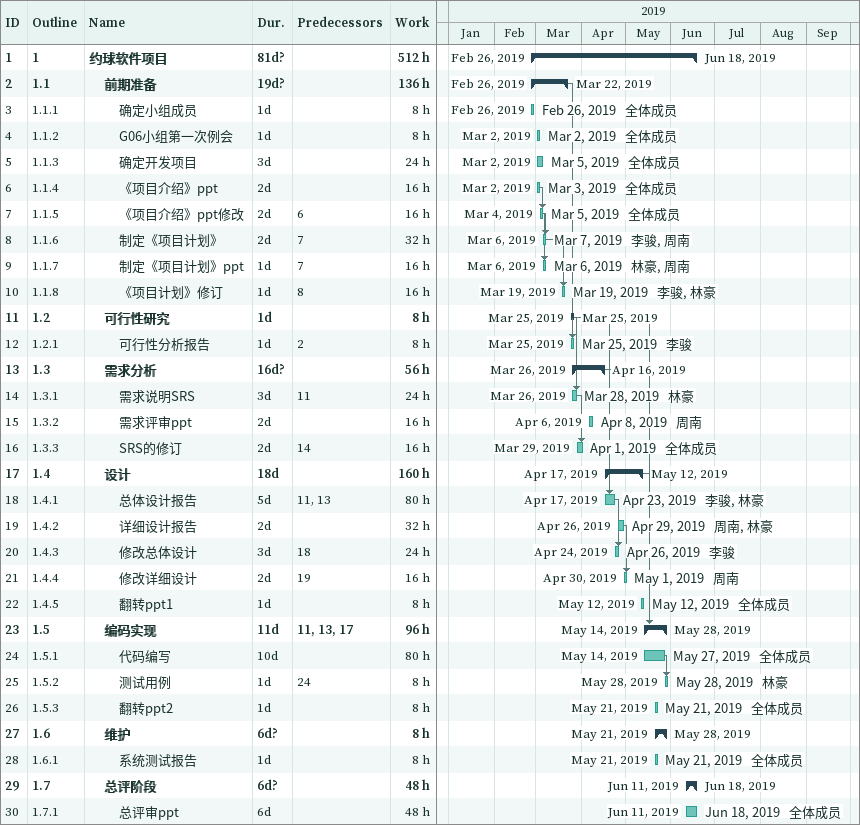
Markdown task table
| ID | WBS | Task | Duration | Start | Finish | Predecessors | Resources | Work (h) |
|---|---|---|---|---|---|---|---|---|
| 1 | 1 | **约球软件项目** | 81d? | 2019-02-26 | 2019-06-18 |  |  | 512 |
| 2 | 1.1 | **前期准备** | 19d? | 2019-02-26 | 2019-03-22 |  |  | 136 |
| 3 | 1.1.1 | 确定小组成员 | 1d | 2019-02-26 | 2019-02-26 |  | 全体成员 | 8 |
| 4 | 1.1.2 | G06小组第一次例会 | 1d | 2019-03-02 | 2019-03-02 |  | 全体成员 | 8 |
| 5 | 1.1.3 | 确定开发项目 | 3d | 2019-03-02 | 2019-03-05 |  | 全体成员 | 24 |
| 6 | 1.1.4 | 《项目介绍》ppt | 2d | 2019-03-02 | 2019-03-03 |  | 全体成员 | 16 |
| 7 | 1.1.5 | 《项目介绍》ppt修改 | 2d | 2019-03-04 | 2019-03-05 | 6 | 全体成员 | 16 |
| 8 | 1.1.6 | 制定《项目计划》 | 2d | 2019-03-06 | 2019-03-07 | 7 | 李骏, 周南 | 32 |
| 9 | 1.1.7 | 制定《项目计划》ppt | 1d | 2019-03-06 | 2019-03-06 | 7 | 林豪, 周南 | 16 |
| 10 | 1.1.8 | 《项目计划》修订 | 1d | 2019-03-19 | 2019-03-19 | 8 | 李骏, 林豪 | 16 |
| 11 | 1.2 | **可行性研究** | 1d | 2019-03-25 | 2019-03-25 |  |  | 8 |
| 12 | 1.2.1 | 可行性分析报告 | 1d | 2019-03-25 | 2019-03-25 | 2 | 李骏 | 8 |
| 13 | 1.3 | **需求分析** | 16d? | 2019-03-26 | 2019-04-16 |  |  | 56 |
| 14 | 1.3.1 | 需求说明SRS | 3d | 2019-03-26 | 2019-03-28 | 11 | 林豪 | 24 |
| 15 | 1.3.2 | 需求评审ppt | 2d | 2019-04-06 | 2019-04-08 |  | 周南 | 16 |
| 16 | 1.3.3 | SRS的修订 | 2d | 2019-03-29 | 2019-04-01 | 14 | 全体成员 | 16 |
| 17 | 1.4 | **设计** | 18d | 2019-04-17 | 2019-05-12 |  |  | 160 |
| 18 | 1.4.1 | 总体设计报告 | 5d | 2019-04-17 | 2019-04-23 | 11, 13 | 李骏, 林豪 | 80 |
| 19 | 1.4.2 | 详细设计报告 | 2d | 2019-04-26 | 2019-04-29 |  | 周南, 林豪 | 32 |
| 20 | 1.4.3 | 修改总体设计 | 3d | 2019-04-24 | 2019-04-26 | 18 | 李骏 | 24 |
| 21 | 1.4.4 | 修改详细设计 | 2d | 2019-04-30 | 2019-05-01 | 19 | 周南 | 16 |
| 22 | 1.4.5 | 翻转ppt1 | 1d | 2019-05-12 | 2019-05-12 |  | 全体成员 | 8 |
| 23 | 1.5 | **编码实现** | 11d | 2019-05-14 | 2019-05-28 | 11, 13, 17 |  | 96 |
| 24 | 1.5.1 | 代码编写 | 10d | 2019-05-14 | 2019-05-27 |  | 全体成员 | 80 |
| 25 | 1.5.2 | 测试用例 | 1d | 2019-05-28 | 2019-05-28 | 24 | 林豪 | 8 |
| 26 | 1.5.3 | 翻转ppt2 | 1d | 2019-05-21 | 2019-05-21 |  | 全体成员 | 8 |
| 27 | 1.6 | **维护** | 6d? | 2019-05-21 | 2019-05-28 |  |  | 8 |
| 28 | 1.6.1 | 系统测试报告 | 1d | 2019-05-21 | 2019-05-21 |  | 全体成员 | 8 |
| 29 | 1.7 | **总评阶段** | 6d? | 2019-06-11 | 2019-06-18 |  |  | 48 |
| 30 | 1.7.1 | 总评审ppt | 6d | 2019-06-11 | 2019-06-18 |  | 全体成员 | 48 |
